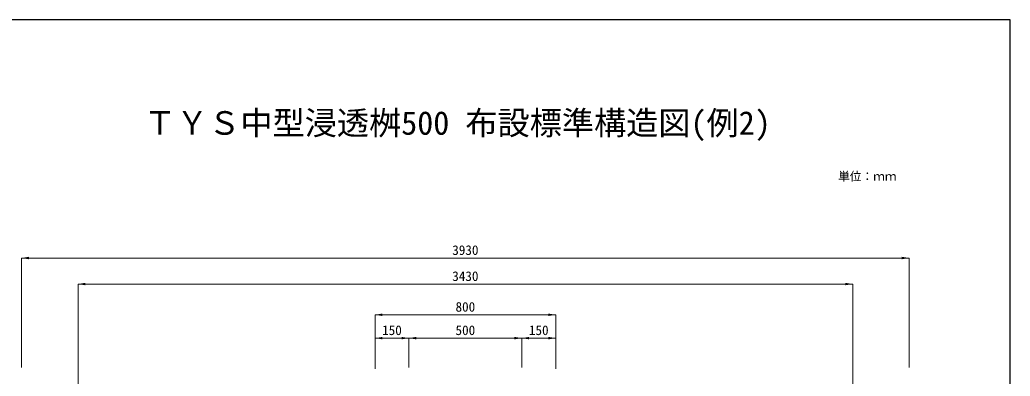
# Model space of a CAD drawing. Units: millimetres at full size, sheet at 1:30. Extents: x 47825 to 82541, y -23349 to -5561.
# Drawn here: x 50979 to 55365, y -17403 to -15826 of the extents above; entities that cross this region are included whole.
import ezdxf
from ezdxf.enums import TextEntityAlignment as Align

# ---------------------------------------------------------------- set-up
doc = ezdxf.new("R2010")
doc.units = ezdxf.units.MM
doc.header["$LTSCALE"] = 30
for name, color, linetype, lineweight in [('0_2', 7, 'Continuous', 13), ('寸法線', 7, 'Continuous', 9), ('枠', 5, 'Continuous', 25)]:
    doc.layers.add(name, color=color, linetype=linetype, lineweight=lineweight)
doc.styles.add('ＭＳ ゴシック', font='')
doc.styles.get('ＭＳ ゴシック').set_extended_font_data('MS Gothic')

# ---------------------------------------------------------------- blocks, each defined once
blk = doc.blocks.new('filled_arrow')
at = {"color": 0, "linetype": 'Continuous', "lineweight": -2}
blk.add_solid([(7.5, 1.25), (0, 0), (7.5, -1.25)], dxfattribs=at)

msp = doc.modelspace()

# ---------------------------------------------------------------- linework, layer by layer
at = {"layer": '寸法線'}
for p, q in [((50987.33, -16880.45), (54917.33, -16880.45)), ((50987.33, -17364.6), (50987.33, -16880.45)), ((54917.33, -17364.6), (54917.33, -16880.45)), ((51237.33, -16995.72), (54667.33, -16995.72)), ((51237.33, -17864.6), (51237.33, -16995.72)), ((54667.33, -17864.6), (54667.33, -16995.72)), ((52552.33, -17131.59), (53352.33, -17131.59)), ((52552.33, -17370.6), (52552.33, -17131.59)), ((53352.33, -17370.6), (53352.33, -17131.59)), ((52552.33, -17235.06), (52702.33, -17235.06)), ((52552.33, -17370.6), (52552.33, -17235.06)), ((52702.33, -17364.6), (52702.33, -17235.06)), ((52702.33, -17235.06), (53202.33, -17235.06)), ((52702.33, -17364.6), (52702.33, -17235.06)), ((53202.33, -17364.6), (53202.33, -17235.06)), ((53352.33, -17235.06), (53202.33, -17235.06)), ((53202.33, -17364.6), (53202.33, -17235.06)), ((53352.33, -17370.6), (53352.33, -17235.06))]:
    msp.add_line(p, q, dxfattribs=at)
at = {"layer": '枠'}
for p, q in [((55364.83, -15825.92), (50539.83, -15825.92)), ((55364.83, -22825.91), (55364.83, -15825.92))]:
    msp.add_line(p, q, dxfattribs=at)

# ---------------------------------------------------------------- block references
at = {"layer": '寸法線', "xscale": 4.33, "yscale": 4.33}
for p in [(50987.33, -16880.45), (51237.33, -16995.72), (52552.33, -17131.59), (52552.33, -17235.06), (52702.33, -17235.06), (53202.33, -17235.06)]:
    msp.add_blockref('filled_arrow', p, dxfattribs=at)
at = {"layer": '寸法線', "xscale": 4.33, "yscale": 4.33, "rotation": 180}
for p in [(54917.33, -16880.45), (54667.33, -16995.72), (53352.33, -17131.59), (52702.33, -17235.06), (53202.33, -17235.06), (53352.33, -17235.06)]:
    msp.add_blockref('filled_arrow', p, dxfattribs=at)

# ---------------------------------------------------------------- texts
at = {"layer": '0_2', "style": 'ＭＳ ゴシック'}
msp.add_text('ＴＹＳ中型浸透桝500 布設標準構造図(例2) ', height=104.4, dxfattribs=at).set_placement((52952.33, -16230.33), align=Align.TOP_CENTER)
at = {"layer": '寸法線', "style": 'ＭＳ ゴシック'}
msp.add_text('単位：ｍｍ', height=37.98, dxfattribs=at).set_placement((54602.83, -16549.61), align=Align.BOTTOM_LEFT)
for s, p in [('3930', (52952.33, -16845.45)), ('3430', (52952.33, -16960.72)), ('800', (52952.33, -17096.59)), ('150', (52627.33, -17200.06)), ('500', (52952.33, -17200.06)), ('150', (53277.33, -17200.06))]:
    msp.add_text(s, height=42.72, dxfattribs=at).set_placement(p, align=Align.MIDDLE_CENTER)

doc.saveas('drawing.dxf')
